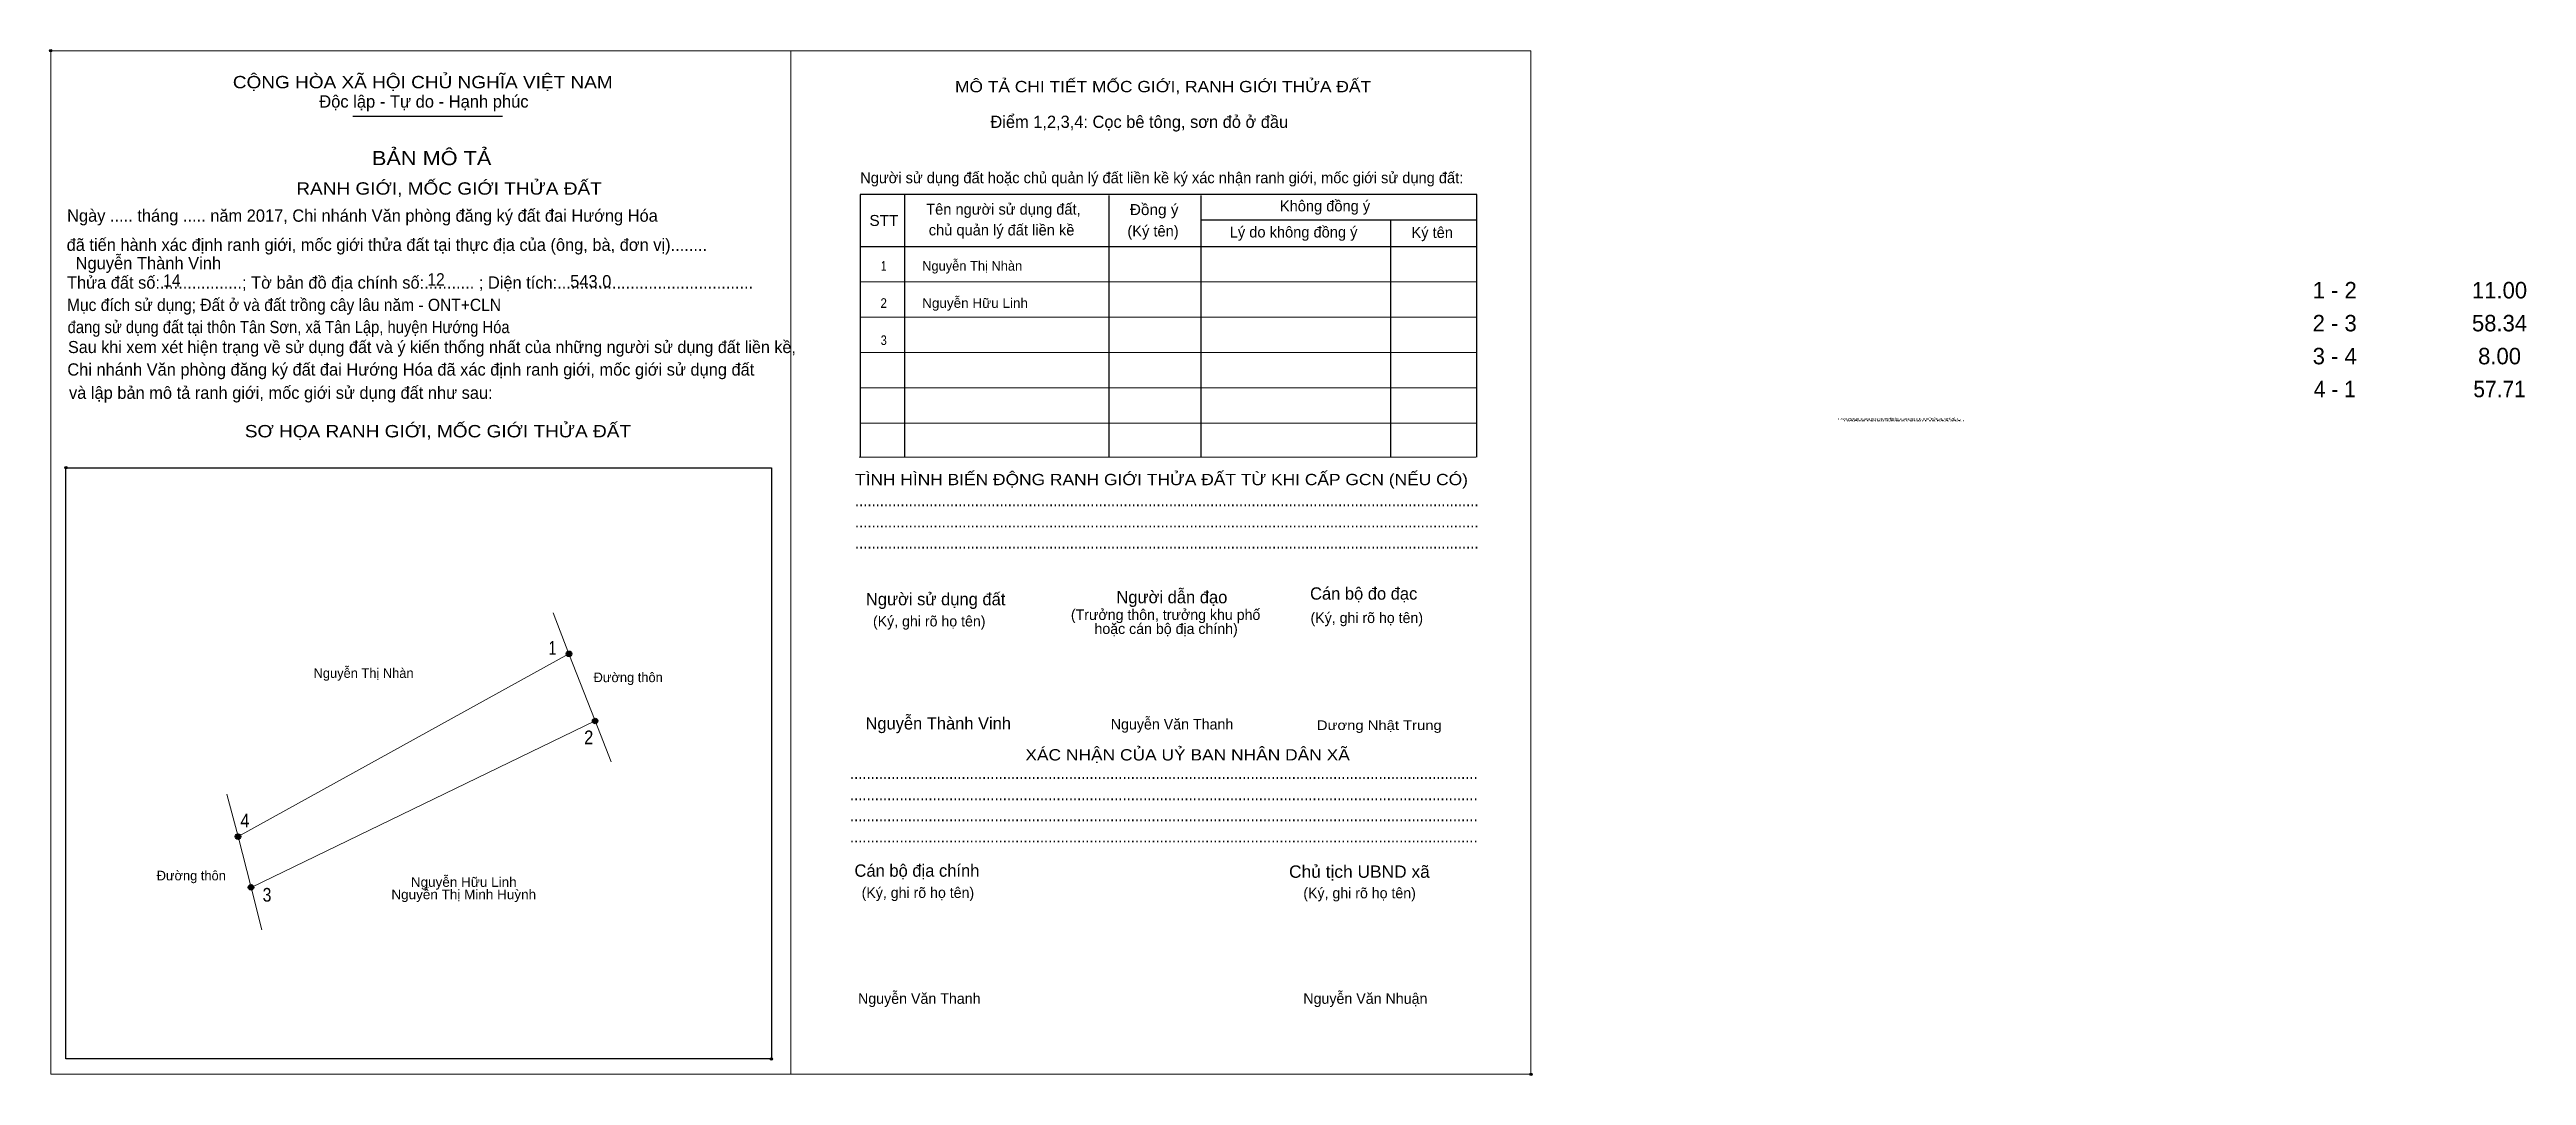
# Model space of a CAD drawing. Header units: metres. Extents: x 548030 to 548408, y 1837759 to 1837915.
import ezdxf
from ezdxf.enums import TextEntityAlignment as Align

# ---------------------------------------------------------------- set-up
doc = ezdxf.new("R2010")
doc.units = ezdxf.units.M
doc.header["$LTSCALE"] = 0.75
doc.header["$PDMODE"] = 32
doc.header["$PDSIZE"] = 0.375
for name, color, linetype, lineweight in [('1', 7, 'Continuous', 25), ('10', 7, 'Continuous', 13), ('11', 7, 'Continuous', 25), ('2', 7, 'Continuous', 13), ('27', 7, 'Continuous', 13)]:
    doc.layers.add(name, color=color, linetype=linetype, lineweight=lineweight)
for name, color, linetype in [('36', 7, 'Continuous'), ('52', 7, 'Continuous'), ('6', 7, 'Continuous'), ('60', 7, 'Continuous'), ('9', 7, 'Continuous')]:
    doc.layers.add(name, color=color, linetype=linetype)

msp = doc.modelspace()

# ---------------------------------------------------------------- hatches: boundary and pattern name
at = {"layer": '11'}
for points in [[(548109.7493, 1837822.88, 1), (548108.9107, 1837822.88, 1)], [(548113.7393, 1837812.63, 1), (548112.9007, 1837812.63, 1)], [(548059.2293, 1837794.98, 1), (548058.3907, 1837794.98, 1)], [(548059.2293, 1837794.98, 1), (548058.3907, 1837794.98, 1)], [(548061.2193, 1837787.23, 1), (548060.3807, 1837787.23, 1)]]:
    msp.add_hatch(color=256, dxfattribs=at).paths.add_polyline_path(points)

# ---------------------------------------------------------------- linework, layer by layer
at = {"layer": '1'}
for p, q in [((548076.34, 1837904.94), (548099.18, 1837904.94)), ((548160.56, 1837893.02), (548160.56, 1837852.9)), ((548191.72, 1837892.86), (548191.72, 1837852.9)), ((548205.78, 1837892.86), (548205.78, 1837852.9)), ((548205.78, 1837889.14), (548247.91, 1837889.14)), ((548234.71, 1837889.14), (548234.71, 1837852.9)), ((548153.79, 1837885.05), (548247.91, 1837885.05))]:
    msp.add_line(p, q, dxfattribs=at)
at = {"layer": '1', "lineweight": 13}
for p, q in [((548153.79, 1837879.66), (548247.91, 1837879.66)), ((548153.79, 1837874.27), (548247.91, 1837874.27)), ((548153.79, 1837868.88), (548247.91, 1837868.88)), ((548153.79, 1837863.5), (548247.91, 1837863.5)), ((548153.79, 1837858.11), (548247.91, 1837858.11)), ((548153.63, 1837852.9), (548247.75, 1837852.9))]:
    msp.add_line(p, q, dxfattribs=at)
at = {"layer": '1'}
msp.add_lwpolyline([(548247.91, 1837852.9), (548247.91, 1837893.02), (548153.79, 1837893.02), (548153.79, 1837852.9)], dxfattribs=at)
msp.add_lwpolyline([(548032.54, 1837851.3), (548140.22, 1837851.3), (548140.22, 1837761.03), (548032.54, 1837761.03)], close=True, dxfattribs=at)
for p in [(548030.23, 1837914.95), (548032.54, 1837851.31), (548032.54, 1837851.3), (548140.22, 1837761.03), (548256.16, 1837758.7)]:
    msp.add_point(p, dxfattribs=at)
at = {"layer": '10'}
msp.add_lwpolyline([(548058.81, 1837794.98), (548109.33, 1837822.88), (548113.32, 1837812.63), (548060.8, 1837787.23)], close=True, dxfattribs=at)
at = {"layer": '11'}
for centre in [(548109.33, 1837822.88), (548113.32, 1837812.63), (548058.81, 1837794.98), (548058.81, 1837794.98), (548060.8, 1837787.23)]:
    msp.add_circle(centre, 0.4193, dxfattribs=at)
at = {"layer": '2'}
for points in [[(548030.23, 1837914.95), (548143.19, 1837914.95), (548143.19, 1837758.7), (548030.23, 1837758.7)], [(548143.19, 1837914.95), (548256.16, 1837914.95), (548256.16, 1837758.7), (548143.19, 1837758.7)], [(548143.19, 1837914.95), (548256.16, 1837914.95), (548256.16, 1837758.7), (548143.19, 1837758.7)]]:
    msp.add_lwpolyline(points, close=True, dxfattribs=at)
at = {"layer": '27'}
for p, q in [((548109.33, 1837822.88), (548106.91, 1837829.14)), ((548113.32, 1837812.63), (548115.75, 1837806.38)), ((548058.81, 1837794.98), (548057.13, 1837801.48)), ((548060.8, 1837787.23), (548062.45, 1837780.73))]:
    msp.add_line(p, q, dxfattribs=at)

# ---------------------------------------------------------------- texts
at = {"layer": '1'}
for s, height, width, p in [('CỘNG HÒA XÃ HỘI CHỦ NGHĨA VIỆT NAM', 1.885, 1.15, (548058.02, 1837909.22)), ('RANH GIỚI, MỐC GIỚI THỬA ĐẤT', 1.887, 1.15, (548067.71, 1837892.98)), ('STT', 1.67, 1.05, (548155.19, 1837888.21)), ('Đồng ý', 1.67, 1.05, (548194.94, 1837889.87)), ('Mục đích sử dụng; Đất ở và đất trồng cây lâu năm - ONT+CLN', 1.872, 0.95, (548032.7, 1837875.22)), ('đang sử dụng đất tại thôn Tân Sơn, xã Tân Lập, huyện Hướng Hóa', 1.872, 0.9, (548032.8, 1837871.84)), ('SƠ HỌA RANH GIỚI, MỐC GIỚI THỬA ĐẤT', 1.887, 1.15, (548059.85, 1837855.93)), ('RANH GIỚI, MỐC GIỚI THỬA ĐẤT', 0.2361, 3.55, (548302.95, 1837858.61)), ('RANH GIỚI, MỐC GIỚI THỬA ĐẤT', 0.2361, 3.55, (548303.65, 1837858.61)), ('RANH GIỚI, MỐC GIỚI THỬA ĐẤT', 0.2361, 3.55, (548303.88, 1837858.36)), ('RANH GIỚI, MỐC GIỚI THỬA ĐẤT', 0.2361, 3.55, (548304.57, 1837858.36)), ('TÌNH HÌNH BIẾN ĐỘNG RANH GIỚI THỬA ĐẤT TỪ KHI CẤP GCN (NẾU CÓ)', 1.724, 1.15, (548152.99, 1837848.63)), ('.......................................................................................................................................................', 1.885, 0.9, (548152.99, 1837845.4)), ('.......................................................................................................................................................', 1.885, 0.9, (548152.99, 1837842.17)), ('.......................................................................................................................................................', 1.885, 0.9, (548152.99, 1837838.93)), ('Dương Nhật Trung', 1.468, 1.15, (548223.49, 1837811.25)), ('........................................................................................................................................................', 1.885, 0.9, (548152.22, 1837803.76)), ('........................................................................................................................................................', 1.885, 0.9, (548152.22, 1837800.53)), ('........................................................................................................................................................', 1.885, 0.9, (548152.22, 1837797.31)), ('........................................................................................................................................................', 1.885, 0.9, (548152.22, 1837794.08)), ('Chủ tịch UBND xã', 1.886, 1.05, (548219.24, 1837788.69))]:
    msp.add_text(s, height=height, dxfattribs=dict(at, width=width)).set_placement(p)
at = {"layer": '1', "width": 1.15}
for s, height, p in [('MÔ TẢ CHI TIẾT MỐC GIỚI, RANH GIỚI THỬA ĐẤT', 1.724, (548200.01, 1837908.62)), ('BẢN MÔ TẢ', 2.155, (548088.37, 1837897.49)), ('XÁC NHẬN CỦA UỶ BAN NHÂN DÂN XÃ', 1.725, (548203.755, 1837806.6))]:
    msp.add_text(s, height=height, dxfattribs=at).set_placement(p, align=Align.CENTER)
at = {"layer": '1'}
for s, height, p in [('Độc lập - Tự do - Hạnh phúc', 1.885, (548071.21, 1837906.27)), ('Điểm 1,2,3,4: Cọc bê tông, sơn đỏ ở đầu', 1.872, (548173.66, 1837903.17)), ('Người sử dụng đất hoặc chủ quản lý đất liền kề ký xác nhận ranh giới, mốc giới sử dụng đất:', 1.67, (548153.78, 1837894.73)), ('Ngày ..... tháng ..... năm 2017, Chi nhánh Văn phòng đăng ký đất đai Hướng Hóa', 1.872, (548032.73, 1837888.85)), ('Tên người sử dụng đất,', 1.67, (548163.86, 1837889.93)), ('Không đồng ý', 1.67, (548217.84, 1837890.43)), (' đã tiến hành xác định ranh giới, mốc giới thửa đất tại thực địa của (ông, bà, đơn vị)........', 1.872, (548031.96, 1837884.4)), ('chủ quản lý đất liền kề', 1.67, (548164.25, 1837886.76)), ('(Ký tên)', 1.67, (548194.57, 1837886.6)), ('Lý do không đồng ý', 1.67, (548210.19, 1837886.44)), ('Ký tên', 1.67, (548237.93, 1837886.38)), ('Thửa đất số:..................; Tờ bản đồ địa chính số:........... ; Diện tích:...........................................', 1.872, (548032.7, 1837878.63)), ('Sau khi xem xét hiện trạng về sử dụng đất và ý kiến thống nhất của những người sử dụng đất liền kề,', 1.843, (548032.86, 1837868.8)), ('Chi nhánh Văn phòng đăng ký đất đai Hướng Hóa đã xác định ranh giới, mốc giới sử dụng đất', 1.872, (548032.76, 1837865.36)), (' và lập bản mô tả ranh giới, mốc giới sử dụng đất như sau:', 1.872, (548032.32, 1837861.81)), ('Người dẫn đạo', 1.885, (548192.89, 1837830.6)), ('Cán bộ đo đạc', 1.882, (548222.45, 1837831.15)), ('Người sử dụng đất', 1.886, (548154.65, 1837830.29)), ('(Ký, ghi rõ họ tên)', 1.616, (548222.52, 1837827.58)), ('(Ký, ghi rõ họ tên)', 1.616, (548155.73, 1837827.06)), ('Nguyễn Văn Thanh', 1.623, (548192.03, 1837811.33)), ('Cán bộ địa chính', 1.886, (548152.91, 1837788.85)), ('(Ký, ghi rõ họ tên)', 1.616, (548154, 1837785.62)), ('(Ký, ghi rõ họ tên)', 1.616, (548221.42, 1837785.56)), ('Nguyễn Văn Thanh', 1.623, (548153.45, 1837769.45)), ('Nguyễn Văn Nhuận', 1.623, (548221.42, 1837769.45))]:
    msp.add_text(s, height=height, dxfattribs=at).set_placement(p)
for s, p in [('(Trưởng thôn, trưởng khu phố', (548200.4, 1837828.05)), ('hoặc cán bộ địa chính)', (548200.48, 1837825.91))]:
    msp.add_text(s, height=1.616, dxfattribs=at).set_placement(p, align=Align.CENTER)
at = {"layer": '36'}
for s, p in [('Nguyễn Thị Nhàn', (548077.98, 1837819.21)), ('Đường thôn', (548118.365, 1837818.56)), ('Đường thôn', (548051.675, 1837788.3))]:
    msp.add_text(s, height=1.467, dxfattribs=at).set_placement(p, align=Align.CENTER)
at = {"layer": '36', "width": 1.05}
for s, p in [('Nguyễn Hữu Linh', (548093.265, 1837787.31)), ('Nguyễn Thị Minh Huỳnh', (548093.265, 1837785.42))]:
    msp.add_text(s, height=1.467, dxfattribs=at).set_placement(p, align=Align.CENTER)
at = {"layer": '52'}
for s, p in [('1 - 2', (548378.855, 1837877.14)), ('11.00', (548404.01, 1837877.14)), ('2 - 3', (548378.85, 1837872.11)), ('58.34', (548404.01, 1837872.11)), ('3 - 4', (548378.86, 1837867.08)), ('8.00', (548404.015, 1837867.08))]:
    msp.add_text(s, height=2.516, dxfattribs=at).set_placement(p, align=Align.CENTER)
at = {"layer": '52', "width": 0.95}
for s, p in [('4 - 1', (548378.86, 1837862.05)), ('57.71', (548404.01, 1837862.05))]:
    msp.add_text(s, height=2.516, dxfattribs=at).set_placement(p, align=Align.CENTER)
at = {"layer": '6'}
for s, p in [('Nguyễn Thành Vinh', (548034.02, 1837881.59)), ('543.0', (548109.51, 1837878.82)), ('Nguyễn Thành Vinh', (548154.59, 1837811.33))]:
    msp.add_text(s, height=1.879, dxfattribs=at).set_placement(p)
at = {"layer": '6', "width": 0.95}
for s, p in [('14', (548047.38, 1837878.93)), ('12', (548087.71, 1837879.11))]:
    msp.add_text(s, height=1.879, dxfattribs=at).set_placement(p)
at = {"layer": '60'}
for s, width, p in [('1', 0.75, (548157.375, 1837881.38)), ('2', 0.9, (548157.37, 1837875.7)), ('3', 0.85, (548157.375, 1837870.03))]:
    msp.add_text(s, height=1.467, dxfattribs=dict(at, width=width)).set_placement(p, align=Align.CENTER)
msp.add_text('Nguyễn Thị Nhàn', height=1.467, dxfattribs=at).set_placement((548163.24, 1837881.38))
at = {"layer": '60', "width": 1.05}
msp.add_text('Nguyễn Hữu Linh', height=1.467, dxfattribs=at).set_placement((548163.24, 1837875.7))
at = {"layer": '9'}
for s, width, p in [('1', 0.75, (548106.805, 1837822.75)), ('2', 0.9, (548112.345, 1837809.08)), ('4', 0.9, (548059.875, 1837796.4)), ('3', 0.85, (548063.24, 1837785.05))]:
    msp.add_text(s, height=2.097, dxfattribs=dict(at, width=width)).set_placement(p, align=Align.CENTER)

doc.saveas('drawing.dxf')
